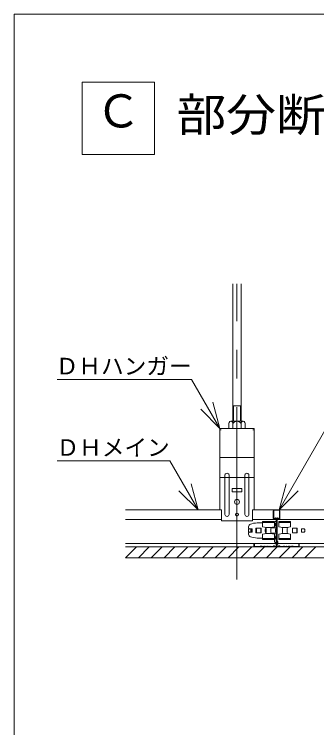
# Model space of a CAD drawing. Units: millimetres, scale not verified. Extents: x -2077 to 2023, y -1433 to 1417.
# Drawn here: x -2077 to -1743, y 628 to 1417 of the extents above; entities that cross this region are included whole.
import ezdxf
from ezdxf.enums import TextEntityAlignment as Align

# ---------------------------------------------------------------- set-up
doc = ezdxf.new("R2010")
doc.units = ezdxf.units.MM
doc.header["$LTSCALE"] = 10
doc.linetypes.add('USER1', pattern=[28.575, 19.05, -3.175, 3.175, -3.175])
for name, color, linetype, lineweight in [('1-0_断面', 7, 'Continuous', 9), ('1-2_文字', 7, 'Continuous', 9), ('F-0_図枠', 7, 'Continuous', 9)]:
    doc.layers.add(name, color=color, linetype=linetype, lineweight=lineweight)
doc.styles.add('ＭＳ ゴシック', font='')
doc.styles.get('ＭＳ ゴシック').set_extended_font_data('MS Gothic')

msp = doc.modelspace()

# ---------------------------------------------------------------- linework, layer by layer
at = {"layer": '1-0_断面'}
for p, q in [((-1836, 984.18), (-1836, 1119.18)), ((-1827, 984.18), (-1827, 1119.18)), ((-1836, 984.18), (-1836, 967.18)), ((-1835.2, 984.18), (-1836, 984.18)), ((-1835.2, 984.18), (-1835.2, 967.18)), ((-1835.2, 984.18), (-1827, 984.18)), ((-1827.8, 984.18), (-1827.8, 967.18)), ((-1827, 984.18), (-1827, 967.18)), ((-1840.5, 965.16), (-1840.5, 959.18)), ((-1824.75, 967.18), (-1838.25, 967.18)), ((-1836, 964.68), (-1836, 959.18)), ((-1827, 964.68), (-1827, 959.18)), ((-1822.5, 965.16), (-1822.5, 959.18)), ((-1850.5, 957.58), (-1850.5, 869.38)), ((-1850.5, 957.58), (-1848.9, 957.58)), ((-1812.7, 959.18), (-1850.3, 959.18)), ((-1850.3, 957.58), (-1850.3, 959.18)), ((-1814.1, 957.58), (-1812.5, 957.58)), ((-1812.7, 957.58), (-1812.7, 959.18)), ((-1812.5, 957.58), (-1812.5, 869.38)), ((-1812.5, 927.18), (-1850.5, 927.18)), ((-1844.75, 907.73), (-1844.75, 864.23)), ((-1840.25, 907.73), (-1840.25, 864.23)), ((-1822.75, 907.73), (-1822.75, 864.23)), ((-1818.25, 907.73), (-1818.25, 864.23)), ((-1844.75, 904.95), (-1850.5, 904.95)), ((-1840.25, 904.95), (-1822.75, 904.95)), ((-1818.25, 904.95), (-1812.5, 904.95)), ((-1848.5, 869.18), (-1954.52, 869.18)), ((-1848.5, 869.38), (-1850.5, 869.38)), ((-1848.5, 869.38), (-1848.5, 856.98)), ((-1812.5, 869.38), (-1814.5, 869.38)), ((-1814.5, 869.38), (-1814.5, 856.98)), ((-1693.67, 869.18), (-1814.5, 869.18)), ((-1791.38, 868.18), (-1791.38, 859.58)), ((-1790.88, 859.58), (-1790.88, 868.18)), ((-1790.38, 869.18), (-1785.08, 869.18)), ((-1790.38, 868.68), (-1785.08, 868.68)), ((-1784.58, 859.58), (-1784.58, 868.18)), ((-1784.08, 868.18), (-1784.08, 859.58)), ((-1790.01, 859.25), (-1789.27, 859.99)), ((-1785.45, 859.25), (-1786.2, 859.99)), ((-1848.5, 858.58), (-1954.52, 858.58)), ((-1814.5, 856.98), (-1848.5, 856.98)), ((-1816.51, 853.48), (-1815.08, 853.86)), ((-1693.67, 858.58), (-1814.5, 858.58)), ((-1807.32, 854.88), (-1803.23, 854.88)), ((-1790.23, 856.21), (-1803.23, 856.21)), ((-1803.23, 850.38), (-1803.23, 856.21)), ((-1790.23, 855.18), (-1803.23, 855.18)), ((-1790.23, 850.38), (-1790.23, 856.21)), ((-1789.68, 858.88), (-1788.92, 859.64)), ((-1789.23, 856.38), (-1788.23, 856.38)), ((-1788.23, 859.35), (-1788.23, 829.18)), ((-1787.73, 859.35), (-1787.73, 829.18)), ((-1787.73, 858.32), (-1787.73, 829.18)), ((-1787.23, 859.35), (-1787.23, 829.18)), ((-1785.79, 858.88), (-1786.55, 859.64)), ((-1785.23, 856.21), (-1772.23, 856.21)), ((-1785.23, 856.21), (-1785.23, 850.38)), ((-1785.23, 855.18), (-1772.23, 855.18)), ((-1772.23, 856.21), (-1772.23, 850.38)), ((-1818.73, 850.58), (-1818.73, 848.98)), ((-1818.73, 847.63), (-1818.73, 845.13)), ((-1818.23, 848.13), (-1815.23, 848.13)), ((-1818.23, 844.63), (-1815.23, 844.63)), ((-1817.93, 848.18), (-1814.73, 848.18)), ((-1817.93, 844.58), (-1814.73, 844.58)), ((-1816.23, 848.13), (-1816.23, 844.63)), ((-1815.73, 848.13), (-1815.73, 844.63)), ((-1815.23, 848.13), (-1815.23, 844.63)), ((-1814.73, 848.18), (-1814.73, 844.58)), ((-1810.11, 848.88), (-1810.11, 843.88)), ((-1803.23, 850.38), (-1801.06, 850.19)), ((-1800.23, 847.38), (-1800.23, 845.38)), ((-1793.6, 849.66), (-1799.86, 849.66)), ((-1799.23, 848.2), (-1799.23, 844.57)), ((-1794.23, 848.2), (-1794.23, 844.57)), ((-1793.85, 849.38), (-1788.23, 849.38)), ((-1790.23, 850.38), (-1792.41, 850.19)), ((-1785.23, 850.38), (-1783.06, 850.19)), ((-1781.86, 849.66), (-1775.6, 849.66)), ((-1781.23, 848.2), (-1781.23, 844.57)), ((-1776.23, 848.2), (-1776.23, 844.57)), ((-1772.23, 850.38), (-1774.41, 850.19)), ((-1770.23, 848.88), (-1765.13, 848.88)), ((-1765.35, 848.88), (-1765.35, 843.88)), ((-1765.23, 848.88), (-1765.23, 843.88)), ((-1765.13, 848.88), (-1765.13, 843.88)), ((-1760.23, 848.13), (-1760.23, 844.63)), ((-1757.23, 848.13), (-1760.23, 848.13)), ((-1757.23, 844.63), (-1760.23, 844.63)), ((-1756.73, 847.63), (-1756.73, 845.13)), ((-1818.73, 842.18), (-1818.73, 843.78)), ((-1816.51, 839.29), (-1815.08, 838.9)), ((-1807.32, 837.88), (-1803.23, 837.88)), ((-1803.23, 842.38), (-1801.06, 842.57)), ((-1803.23, 842.38), (-1803.23, 836.55)), ((-1790.23, 837.58), (-1803.23, 837.58)), ((-1790.23, 836.55), (-1803.23, 836.55)), ((-1793.6, 843.11), (-1799.86, 843.11)), ((-1793.85, 843.38), (-1788.23, 843.38)), ((-1790.23, 842.38), (-1792.41, 842.57)), ((-1790.23, 842.38), (-1790.23, 836.55)), ((-1790.23, 837.88), (-1790.23, 834.18)), ((-1785.23, 842.38), (-1783.06, 842.57)), ((-1785.23, 842.38), (-1785.23, 836.55)), ((-1785.23, 837.58), (-1772.23, 837.58)), ((-1785.23, 836.55), (-1772.23, 836.55)), ((-1781.86, 843.11), (-1775.6, 843.11)), ((-1772.23, 842.38), (-1774.41, 842.57)), ((-1772.23, 836.55), (-1772.23, 842.38)), ((-1693.67, 832.18), (-1954.52, 832.18)), ((-1812.73, 829.18), (-1812.73, 832.18)), ((-1812.73, 832.18), (-1812.23, 832.18)), ((-1812.23, 832.18), (-1812.23, 829.18)), ((-1811.73, 828.68), (-1806.01, 828.68)), ((-1805.73, 828.88), (-1805.86, 828.74)), ((-1805.37, 828.52), (-1805.51, 828.39)), ((-1805.09, 828.52), (-1804.96, 828.39)), ((-1804.6, 828.74), (-1804.74, 828.88)), ((-1804.3, 828.68), (-1804.46, 828.68)), ((-1803.17, 828.68), (-1802.6, 828.68)), ((-1801.47, 828.68), (-1800.9, 828.68)), ((-1799.77, 828.68), (-1799.2, 828.68)), ((-1798.07, 828.68), (-1797.5, 828.68)), ((-1796.37, 828.68), (-1795.8, 828.68)), ((-1791.78, 828.68), (-1794.67, 828.68)), ((-1791.48, 828.83), (-1791.32, 829.01)), ((-1790.94, 828.69), (-1791.1, 828.5)), ((-1790.33, 828.69), (-1790.17, 828.5)), ((-1789.79, 828.83), (-1789.94, 829.01)), ((-1788.73, 828.68), (-1789.48, 828.68)), ((-1789.23, 833.18), (-1788.23, 833.18)), ((-1788.23, 834.28), (-1786.53, 834.28)), ((-1788.23, 831.28), (-1786.53, 831.28)), ((-1786.73, 828.68), (-1785.98, 828.68)), ((-1786.53, 831.28), (-1786.53, 834.28)), ((-1785.68, 828.83), (-1785.52, 829.01)), ((-1785.14, 828.69), (-1785.3, 828.5)), ((-1784.53, 828.69), (-1784.37, 828.5)), ((-1783.99, 828.83), (-1784.14, 829.01)), ((-1783.68, 828.68), (-1780.8, 828.68)), ((-1779.1, 828.68), (-1779.67, 828.68)), ((-1777.4, 828.68), (-1777.97, 828.68)), ((-1775.7, 828.68), (-1776.27, 828.68)), ((-1774, 828.68), (-1774.57, 828.68)), ((-1772.3, 828.68), (-1772.87, 828.68)), ((-1771.17, 828.68), (-1771.01, 828.68)), ((-1770.86, 828.74), (-1770.73, 828.88)), ((-1770.37, 828.52), (-1770.51, 828.39)), ((-1770.09, 828.52), (-1769.96, 828.39)), ((-1769.74, 828.88), (-1769.6, 828.74)), ((-1763.73, 828.68), (-1769.46, 828.68)), ((-1763.23, 832.18), (-1763.23, 829.18)), ((-1762.73, 832.18), (-1763.23, 832.18)), ((-1762.73, 829.18), (-1762.73, 832.18)), ((-1807, 828.18), (-1954.52, 828.18)), ((-1954.52, 816.18), (-1942.52, 828.18)), ((-1940.38, 816.18), (-1928.38, 828.18)), ((-1926.24, 816.18), (-1914.24, 828.18)), ((-1912.1, 816.18), (-1900.1, 828.18)), ((-1897.95, 816.18), (-1885.95, 828.18)), ((-1883.81, 816.18), (-1871.81, 828.18)), ((-1869.67, 816.18), (-1857.67, 828.18)), ((-1855.53, 816.18), (-1843.53, 828.18)), ((-1841.39, 816.18), (-1829.39, 828.18)), ((-1827.24, 816.18), (-1815.24, 828.18)), ((-1823.73, 828.14), (-1823.69, 828.18)), ((-1813.1, 816.18), (-1801.1, 828.18)), ((-1811.73, 828.18), (-1806.01, 828.18)), ((-1413.3, 828.18), (-1806.5, 828.18)), ((-1804.3, 828.18), (-1804.46, 828.18)), ((-1803.17, 828.18), (-1802.6, 828.18)), ((-1800.9, 828.18), (-1801.47, 828.18)), ((-1799.2, 828.18), (-1799.77, 828.18)), ((-1798.96, 816.18), (-1786.96, 828.18)), ((-1798.07, 828.18), (-1797.5, 828.18)), ((-1795.8, 828.18), (-1796.37, 828.18)), ((-1794.67, 828.18), (-1791.8, 828.18)), ((-1789.48, 828.18), (-1788.73, 828.18)), ((-1785.98, 828.18), (-1786.73, 828.18)), ((-1784.82, 816.18), (-1772.82, 828.18)), ((-1780.8, 828.18), (-1783.67, 828.18)), ((-1779.67, 828.18), (-1779.1, 828.18)), ((-1777.97, 828.18), (-1777.4, 828.18)), ((-1776.27, 828.18), (-1775.7, 828.18)), ((-1774.57, 828.18), (-1774, 828.18)), ((-1772.87, 828.18), (-1772.3, 828.18)), ((-1771.17, 828.18), (-1771.01, 828.18)), ((-1770.67, 816.18), (-1758.67, 828.18)), ((-1763.73, 828.18), (-1769.46, 828.18)), ((-1756.53, 816.18), (-1744.53, 828.18)), ((-1413.3, 816.18), (-1954.52, 816.18))]:
    msp.add_line(p, q, dxfattribs=at)
at = {"layer": '1-0_断面', "color": 4, "linetype": 'USER1'}
msp.add_line((-1831.5, 792.22), (-1831.5, 1119.18), dxfattribs=at)
at = {"layer": '1-0_断面'}
for points in [[(-1826, 889.28), (-1837, 889.28), (-1837, 892.78), (-1826, 892.78)], [(-1810.34, 843.88), (-1805.23, 843.88), (-1805.23, 848.88), (-1810.34, 848.88)], [(-1810.33, 843.83), (-1804.83, 843.83), (-1804.83, 848.93), (-1810.33, 848.93)]]:
    msp.add_lwpolyline(points, close=True, dxfattribs=at)
for points in [[(-1810.33, 843.83), (-1810.83, 843.83), (-1810.83, 848.93), (-1810.33, 848.93)], [(-1765.13, 843.88), (-1770.23, 843.88), (-1770.23, 848.88)]]:
    msp.add_lwpolyline(points, dxfattribs=at)
for centre, radius in [((-1831.5, 877.98), 2.75), ((-1831.5, 863.98), 1.6)]:
    msp.add_circle(centre, radius, dxfattribs=at)
for centre, radius, start, end in [((-1838.25, 964.92), 2.26, 353.97442, 186.02558), ((-1831.5, 961.88), 5.3, 31.89079, 148.10921), ((-1824.75, 964.92), 2.26, 353.97442, 186.02558), ((-1842.5, 907.47), 2.27, 6.73292, 173.26708), ((-1820.5, 907.47), 2.27, 6.73292, 173.26708), ((-1842.5, 921.81), 17, 262.39609, 277.60391), ((-1820.5, 921.81), 17, 262.39609, 277.60391), ((-1790.38, 868.18), 1, 90, 180), ((-1790.38, 868.18), 0.5, 90, 180), ((-1785.08, 868.18), 1, 0, 90), ((-1785.08, 868.18), 0.5, 0, 90), ((-1842.5, 864.23), 2.25, 180, 0), ((-1820.5, 864.23), 2.25, 180, 0), ((-1788.63, 859.35), 0.9, 0, 135), ((-1786.83, 859.35), 0.9, 45, 180), ((-1815.73, 850.58), 3, 105, 180), ((-1807.32, 824.88), 30, 90, 105), ((-1790.38, 859.58), 1, 180, 315), ((-1790.38, 859.58), 0.5, 180, 317.84797), ((-1789.23, 855.38), 1, 90, 180), ((-1786.13, 852.88), 2.9, 136.39718, 223.60282), ((-1788.63, 859.35), 0.4, 0, 135), ((-1786.83, 859.35), 0.4, 45, 180), ((-1785.08, 859.58), 1, 225, 0), ((-1785.08, 859.58), 0.5, 222.15203, 0), ((-1817.93, 848.98), 0.8, 180, 270), ((-1818.23, 847.63), 0.5, 90, 180), ((-1818.23, 845.13), 0.5, 180, 270), ((-1817.93, 843.78), 0.8, 90, 180), ((-1801.23, 848.2), 2, 0, 85), ((-1801.23, 844.57), 2, 275, 0), ((-1798.23, 847.38), 2, 125.77673, 180), ((-1798.23, 845.38), 2, 180, 234.22327), ((-1792.23, 848.2), 2, 95, 180), ((-1792.23, 844.57), 2, 180, 265), ((-1783.01, 846.38), 6.03, 150.13717, 209.86283), ((-1783.23, 848.2), 2, 0, 85), ((-1783.23, 844.57), 2, 275, 0), ((-1774.23, 848.2), 2, 95, 180), ((-1774.23, 844.57), 2, 180, 265), ((-1757.23, 847.63), 0.5, 0, 90), ((-1757.23, 845.13), 0.5, 270, 0), ((-1815.73, 842.18), 3, 180, 255), ((-1807.32, 867.88), 30, 255, 270), ((-1786.13, 838.38), 2.9, 136.39718, 223.60282), ((-1811.73, 829.18), 1, 180, 270), ((-1811.73, 829.18), 0.5, 180, 270), ((-1806.01, 828.88), 0.2, 270, 315), ((-1806.01, 828.88), 0.7, 270, 315), ((-1805.23, 828.38), 0.7, 45, 135), ((-1805.23, 828.38), 0.2, 45, 135), ((-1804.46, 828.88), 0.7, 225, 270), ((-1804.46, 828.88), 0.2, 225, 270), ((-1804.3, 828.88), 0.2, 270, 308.94244), ((-1804.3, 828.88), 0.7, 270, 308.94244), ((-1803.73, 828.18), 0.7, 51.05756, 128.94244), ((-1803.73, 828.18), 0.2, 53.1301, 128.94244), ((-1803.17, 828.88), 0.7, 231.05756, 270), ((-1803.17, 828.88), 0.2, 231.05756, 270), ((-1802.6, 828.88), 0.2, 270, 308.94244), ((-1802.6, 828.88), 0.7, 270, 308.94244), ((-1802.03, 828.18), 0.7, 51.05756, 128.94244), ((-1802.03, 828.18), 0.2, 51.05756, 126.8699), ((-1801.47, 828.88), 0.7, 231.05756, 270), ((-1801.47, 828.88), 0.2, 231.05756, 270), ((-1800.9, 828.88), 0.2, 270, 308.94244), ((-1800.9, 828.88), 0.7, 270, 308.94244), ((-1800.33, 828.18), 0.7, 51.05756, 128.94244), ((-1800.33, 828.18), 0.2, 51.05756, 126.8699), ((-1799.77, 828.88), 0.7, 231.05756, 270), ((-1799.77, 828.88), 0.2, 231.05756, 270), ((-1799.2, 828.88), 0.2, 270, 308.94244), ((-1799.2, 828.88), 0.7, 270, 308.94244), ((-1798.63, 828.18), 0.7, 51.05756, 128.94244), ((-1798.63, 828.18), 0.2, 51.05756, 126.8699), ((-1798.07, 828.88), 0.7, 231.05756, 270), ((-1798.07, 828.88), 0.2, 231.05756, 270), ((-1797.5, 828.88), 0.2, 270, 308.94244), ((-1797.5, 828.88), 0.7, 270, 308.94244), ((-1796.93, 828.18), 0.7, 51.05756, 128.94244), ((-1796.93, 828.18), 0.2, 51.05756, 126.8699), ((-1796.37, 828.88), 0.7, 231.05756, 270), ((-1796.37, 828.88), 0.2, 231.05756, 270), ((-1795.8, 828.88), 0.2, 270, 308.94244), ((-1795.8, 828.88), 0.7, 270, 308.94244), ((-1795.23, 828.18), 0.7, 51.05756, 128.94244), ((-1795.23, 828.18), 0.2, 51.05756, 126.8699), ((-1794.67, 828.88), 0.7, 231.05756, 270), ((-1794.67, 828.88), 0.2, 231.05756, 270), ((-1791.78, 829.08), 0.4, 270, 320), ((-1791.78, 829.08), 0.9, 270, 320), ((-1790.63, 828.43), 0.9, 40, 140), ((-1790.63, 828.43), 0.4, 40, 140), ((-1789.23, 834.18), 1, 180, 270), ((-1789.48, 829.08), 0.9, 220, 270), ((-1789.48, 829.08), 0.4, 220, 270), ((-1788.73, 829.18), 0.5, 270, 0), ((-1788.73, 829.18), 1, 270, 0), ((-1786.73, 829.18), 1, 180, 270), ((-1786.73, 829.18), 0.5, 180, 270), ((-1785.98, 829.08), 0.4, 270, 320), ((-1785.98, 829.08), 0.9, 270, 320), ((-1784.83, 828.43), 0.9, 40, 140), ((-1784.83, 828.43), 0.4, 40, 140), ((-1783.68, 829.08), 0.9, 220, 270), ((-1783.68, 829.08), 0.4, 220, 270), ((-1780.8, 828.88), 0.2, 270, 308.94244), ((-1780.8, 828.88), 0.7, 270, 308.94244), ((-1780.23, 828.18), 0.7, 51.05756, 128.94244), ((-1780.23, 828.18), 0.2, 53.1301, 128.94244), ((-1779.67, 828.88), 0.7, 231.05756, 270), ((-1779.67, 828.88), 0.2, 231.05756, 270), ((-1779.1, 828.88), 0.2, 270, 308.94244), ((-1779.1, 828.88), 0.7, 270, 308.94244), ((-1778.53, 828.18), 0.7, 51.05756, 128.94244), ((-1778.53, 828.18), 0.2, 53.1301, 128.94244), ((-1777.97, 828.88), 0.7, 231.05756, 270), ((-1777.97, 828.88), 0.2, 231.05756, 270), ((-1777.4, 828.88), 0.2, 270, 308.94244), ((-1777.4, 828.88), 0.7, 270, 308.94244), ((-1776.83, 828.18), 0.7, 51.05756, 128.94244), ((-1776.83, 828.18), 0.2, 53.1301, 128.94244), ((-1776.27, 828.88), 0.7, 231.05756, 270), ((-1776.27, 828.88), 0.2, 231.05756, 270), ((-1775.7, 828.88), 0.2, 270, 308.94244), ((-1775.7, 828.88), 0.7, 270, 308.94244), ((-1775.13, 828.18), 0.7, 51.05756, 128.94244), ((-1775.13, 828.18), 0.2, 53.1301, 128.94244), ((-1774.57, 828.88), 0.7, 231.05756, 270), ((-1774.57, 828.88), 0.2, 231.05756, 270), ((-1774, 828.88), 0.2, 270, 308.94244), ((-1774, 828.88), 0.7, 270, 308.94244), ((-1773.43, 828.18), 0.7, 51.05756, 128.94244), ((-1773.43, 828.18), 0.2, 53.1301, 128.94244), ((-1772.87, 828.88), 0.7, 231.05756, 270), ((-1772.87, 828.88), 0.2, 231.05756, 270), ((-1772.3, 828.88), 0.2, 270, 308.94244), ((-1772.3, 828.88), 0.7, 270, 308.94244), ((-1771.73, 828.18), 0.7, 51.05756, 128.94244), ((-1771.73, 828.18), 0.2, 51.05756, 126.8699), ((-1771.17, 828.88), 0.7, 231.05756, 270), ((-1771.17, 828.88), 0.2, 231.05756, 270), ((-1771.01, 828.88), 0.2, 270, 315), ((-1771.01, 828.88), 0.7, 270, 315), ((-1770.23, 828.38), 0.7, 45, 135), ((-1770.23, 828.38), 0.2, 45, 135), ((-1769.46, 828.88), 0.7, 225, 270), ((-1769.46, 828.88), 0.2, 225, 270), ((-1763.73, 829.18), 0.5, 270, 0), ((-1763.73, 829.18), 1, 270, 0)]:
    msp.add_arc(centre, radius, start, end, dxfattribs=at)
at = {"layer": '1-2_文字'}
for p, q in [((-2002.43, 1342.18), (-2002.43, 1262.18)), ((-1922.43, 1342.18), (-2002.43, 1342.18)), ((-1922.43, 1262.18), (-1922.43, 1342.18)), ((-2002.43, 1262.18), (-1922.43, 1262.18)), ((-1881.63, 1013.45), (-2030.17, 1013.45)), ((-1881.63, 1013.45), (-1850.3, 959.18)), ((-1850.3, 959.18), (-1858.07, 988.16)), ((-1850.3, 959.18), (-1871.52, 980.4)), ((-1905.84, 923.45), (-2030.17, 923.45)), ((-1905.84, 923.45), (-1874.51, 869.18)), ((-1874.51, 869.18), (-1882.27, 898.16)), ((-1874.51, 869.18), (-1895.72, 890.4)), ((-1785.06, 869.18), (-1763.84, 890.4))]:
    msp.add_line(p, q, dxfattribs=at)
msp.add_lwpolyline([(-1716.39, 988.12), (-1785.06, 869.18), (-1777.29, 898.16)], dxfattribs=at)
at = {"layer": 'F-0_図枠'}
for p in [(2022.57, 1417.18), (-2077.43, -1432.82)]:
    msp.add_line(p, (-2077.43, 1417.18), dxfattribs=at)

# ---------------------------------------------------------------- texts
at = {"layer": '1-2_文字', "style": 'ＭＳ ゴシック'}
for s, height, p in [('Ｃ', 36.66, (-1987.71, 1281.01)), ('ＤＨハンガー', 18.33, (-2031.63, 1013.45)), ('ＤＨメイン', 18.33, (-2030.84, 923.45))]:
    msp.add_text(s, height=height, dxfattribs=at).set_placement(p, align=Align.BOTTOM_LEFT)
at = {"layer": '1-2_文字', "style": 'ＭＳ ゴシック', "width": 1.1}
msp.add_text('部分断面図\u3000①', height=36.66, dxfattribs=at).set_placement((-1898.39, 1276.87), align=Align.BOTTOM_LEFT)

doc.saveas('drawing.dxf')
